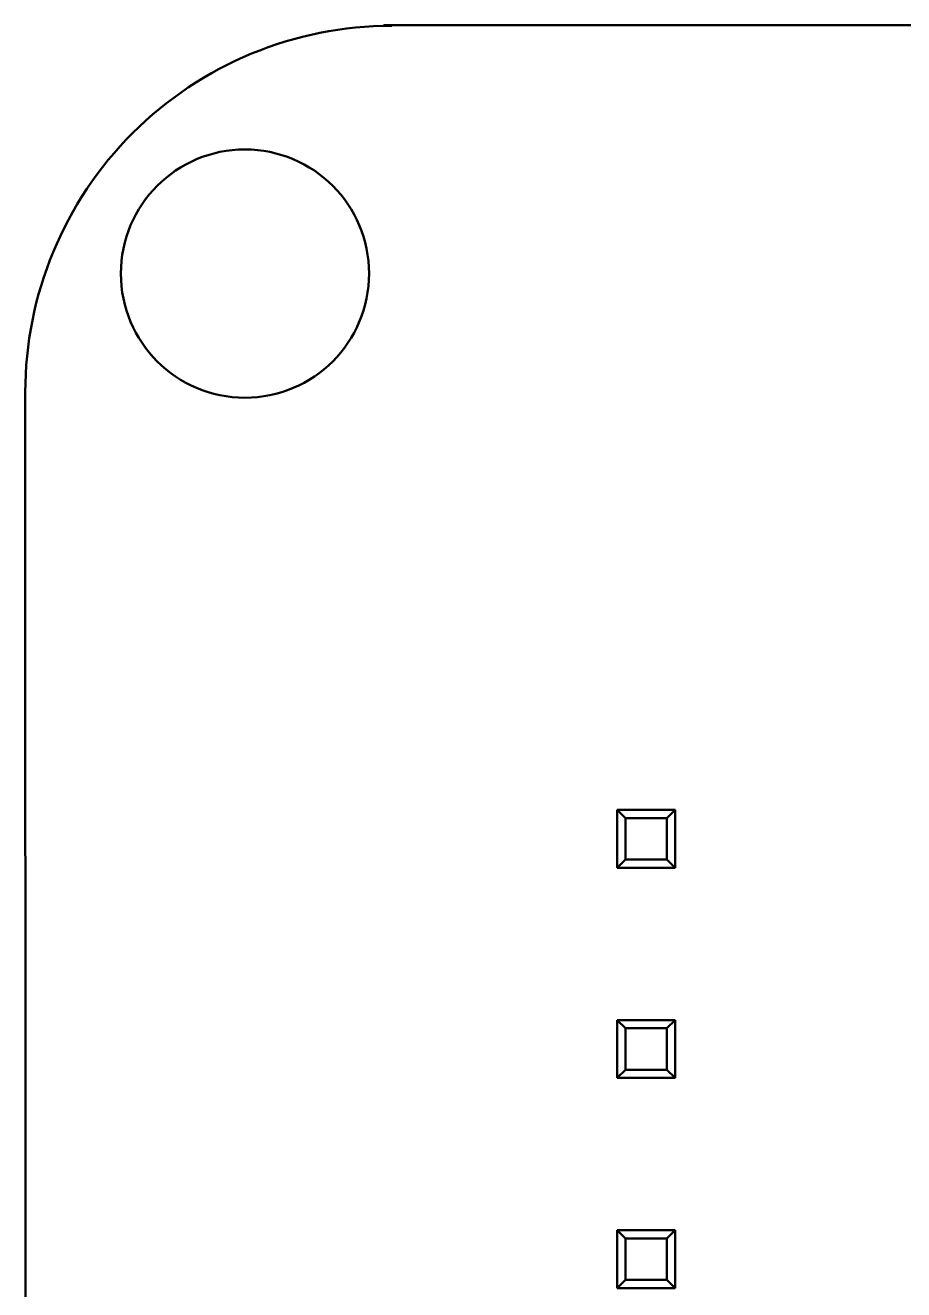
# Model space of a CAD drawing. Header units: millimetres. Extents: x -351 to 1050, y -103 to 376.
# Drawn here: x 53.96 to 64.58, y 230.6 to 245.88 of the extents above; entities that cross this region are included whole.
import ezdxf

# ---------------------------------------------------------------- set-up
doc = ezdxf.new("R2010")
doc.units = ezdxf.units.MM
doc.layers.add('Видимый контур (ГОСТ)', color=7, linetype='Continuous', lineweight=50)

msp = doc.modelspace()

# ---------------------------------------------------------------- linework, layer by layer
at = {"layer": 'Видимый контур (ГОСТ)'}
for p, q in [((58.389, 245.869), (58.294, 245.875)), ((58.294, 245.875), (161.454, 245.875)), ((53.964, 196.825), (53.959, 241.44)), ((61.114, 235.695), (61.114, 236.395)), ((61.114, 236.395), (61.814, 236.395)), ((61.214, 236.295), (61.114, 236.395)), ((61.814, 236.395), (61.714, 236.295)), ((61.814, 236.395), (61.814, 235.695)), ((61.214, 235.795), (61.214, 236.295)), ((61.214, 236.295), (61.714, 236.295)), ((61.714, 236.295), (61.714, 235.795)), ((61.214, 235.795), (61.114, 235.695)), ((61.714, 235.795), (61.214, 235.795)), ((61.814, 235.695), (61.714, 235.795)), ((61.814, 235.695), (61.114, 235.695)), ((61.114, 233.155), (61.114, 233.855)), ((61.114, 233.855), (61.814, 233.855)), ((61.214, 233.755), (61.114, 233.855)), ((61.814, 233.855), (61.714, 233.755)), ((61.814, 233.855), (61.814, 233.155)), ((61.214, 233.255), (61.214, 233.755)), ((61.214, 233.755), (61.714, 233.755)), ((61.714, 233.755), (61.714, 233.255)), ((61.214, 233.255), (61.114, 233.155)), ((61.814, 233.155), (61.114, 233.155)), ((61.714, 233.255), (61.214, 233.255)), ((61.814, 233.155), (61.714, 233.255)), ((61.114, 230.615), (61.114, 231.315)), ((61.114, 231.315), (61.814, 231.315)), ((61.214, 231.215), (61.114, 231.315)), ((61.214, 230.715), (61.214, 231.215)), ((61.214, 231.215), (61.714, 231.215)), ((61.814, 231.315), (61.714, 231.215)), ((61.714, 231.215), (61.714, 230.715)), ((61.814, 231.315), (61.814, 230.615)), ((61.214, 230.715), (61.114, 230.615)), ((61.714, 230.715), (61.214, 230.715)), ((61.814, 230.615), (61.714, 230.715)), ((61.814, 230.615), (61.114, 230.615))]:
    msp.add_line(p, q, dxfattribs=at)
msp.add_circle((56.614, 242.875), 1.5, dxfattribs=at)
for centre, radius, start, end in [((58.387, 241.441), 4.428, 89.9773, 180.0098), ((61.464, 236.045), 0.35, 89.5435, 90.4565), ((61.464, 233.505), 0.35, 89.525, 90.475), ((61.464, 230.965), 0.35, 89.5073, 90.4927)]:
    msp.add_arc(centre, radius, start, end, dxfattribs=at)

doc.saveas('drawing.dxf')
